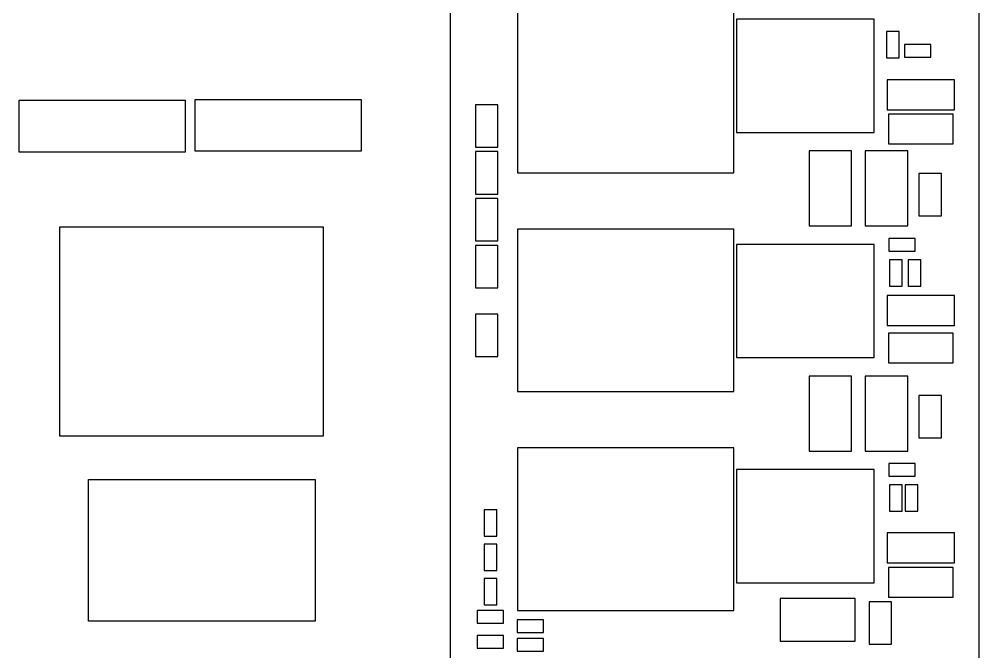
# Model space of a CAD drawing. Header units: millimetres. Extents: x 15 to 418, y 12 to 300.
# Drawn here: x 327.77 to 366.79, y 162.94 to 188.63 of the extents above; entities that cross this region are included whole.
import ezdxf

# ---------------------------------------------------------------- set-up
doc = ezdxf.new("R2010")
doc.units = ezdxf.units.MM
doc.header["$LTSCALE"] = 23.1
doc.layers.get('0').update_dxf_attribs({"linetype": 'CONTINUOUS'})

msp = doc.modelspace()

# ---------------------------------------------------------------- linework, layer by layer
at = {"color": 7, "linetype": 'Continuous'}
for p, q in [((366.786, 195.052), (366.786, 126.372)), ((345.286, 189.522), (345.286, 154.522)), ((348.027, 188.995), (348.027, 182.395)), ((356.827, 182.395), (356.827, 188.995)), ((356.93, 188.63), (356.93, 184.03)), ((362.53, 188.63), (356.93, 188.63)), ((362.53, 184.03), (362.53, 188.63)), ((363.029, 188.136), (363.029, 187.064)), ((363.542, 188.136), (363.029, 188.136)), ((363.542, 187.064), (363.542, 188.136)), ((363.766, 187.603), (363.766, 187.09)), ((364.838, 187.603), (363.766, 187.603)), ((364.838, 187.09), (364.838, 187.603)), ((363.029, 187.064), (363.542, 187.064)), ((363.766, 187.09), (364.838, 187.09)), ((363.057, 186.178), (363.057, 184.959)), ((365.8, 186.178), (363.057, 186.178)), ((365.8, 184.959), (365.8, 186.178)), ((334.916, 183.274), (334.916, 185.374)), ((334.916, 185.374), (341.666, 185.374)), ((341.666, 185.374), (341.666, 183.274)), ((327.766, 183.239), (327.766, 185.339)), ((327.766, 185.339), (334.516, 185.339)), ((334.516, 185.339), (334.516, 183.239)), ((346.319, 185.162), (346.319, 183.435)), ((347.233, 185.162), (346.319, 185.162)), ((347.233, 183.435), (347.233, 185.162)), ((363.057, 184.959), (365.8, 184.959)), ((365.743, 184.774), (363.114, 184.774)), ((363.114, 184.774), (363.114, 183.568)), ((365.743, 183.568), (365.743, 184.774)), ((356.93, 184.03), (362.53, 184.03)), ((346.319, 183.435), (347.233, 183.435)), ((363.114, 183.568), (365.743, 183.568)), ((334.516, 183.239), (327.766, 183.239)), ((341.666, 183.274), (334.916, 183.274)), ((346.319, 183.257), (346.319, 181.53)), ((347.233, 183.257), (346.319, 183.257)), ((347.233, 181.53), (347.233, 183.257)), ((359.882, 183.282), (359.882, 180.234)), ((361.609, 183.282), (359.882, 183.282)), ((361.609, 180.234), (361.609, 183.282)), ((363.895, 183.282), (362.168, 183.282)), ((362.168, 183.282), (362.168, 180.234)), ((363.895, 180.234), (363.895, 183.282)), ((348.027, 182.395), (356.827, 182.395)), ((365.267, 182.368), (364.353, 182.368)), ((364.353, 182.368), (364.353, 180.641)), ((365.267, 180.641), (365.267, 182.368)), ((346.319, 181.53), (347.233, 181.53)), ((346.319, 181.352), (346.319, 179.625)), ((347.233, 181.352), (346.319, 181.352)), ((347.233, 179.625), (347.233, 181.352)), ((364.353, 180.641), (365.267, 180.641)), ((348.027, 180.105), (348.027, 173.505)), ((356.827, 180.105), (348.027, 180.105)), ((356.827, 173.505), (356.827, 180.105)), ((359.882, 180.234), (361.609, 180.234)), ((362.168, 180.234), (363.895, 180.234)), ((346.319, 179.625), (347.233, 179.625)), ((364.203, 179.729), (363.131, 179.729)), ((363.131, 179.729), (363.131, 179.216)), ((364.203, 179.216), (364.203, 179.729)), ((346.319, 179.447), (346.319, 177.72)), ((347.233, 179.447), (346.319, 179.447)), ((347.233, 177.72), (347.233, 179.447)), ((362.53, 179.486), (356.93, 179.486)), ((356.93, 179.486), (356.93, 174.886)), ((362.53, 174.886), (362.53, 179.486)), ((363.131, 179.216), (364.203, 179.216)), ((363.669, 178.865), (363.156, 178.865)), ((363.156, 178.865), (363.156, 177.793)), ((363.669, 177.793), (363.669, 178.865)), ((364.431, 178.865), (363.918, 178.865)), ((363.918, 178.865), (363.918, 177.793)), ((364.431, 177.793), (364.431, 178.865)), ((346.319, 177.72), (347.233, 177.72)), ((363.156, 177.793), (363.669, 177.793)), ((363.918, 177.793), (364.431, 177.793)), ((365.8, 177.415), (363.057, 177.415)), ((363.057, 177.415), (363.057, 176.196)), ((365.8, 176.196), (365.8, 177.415)), ((346.319, 176.653), (346.319, 174.926)), ((347.233, 176.653), (346.319, 176.653)), ((347.233, 174.926), (347.233, 176.653)), ((363.057, 176.196), (365.8, 176.196)), ((365.743, 175.884), (363.114, 175.884)), ((363.114, 175.884), (363.114, 174.678)), ((365.743, 174.678), (365.743, 175.884)), ((346.319, 174.926), (347.233, 174.926)), ((356.93, 174.886), (362.53, 174.886)), ((363.114, 174.678), (365.743, 174.678)), ((361.609, 174.138), (359.882, 174.138)), ((359.882, 174.138), (359.882, 171.09)), ((361.609, 171.09), (361.609, 174.138)), ((363.895, 174.138), (362.168, 174.138)), ((362.168, 174.138), (362.168, 171.09)), ((363.895, 171.09), (363.895, 174.138)), ((348.027, 173.505), (356.827, 173.505)), ((365.267, 173.351), (364.353, 173.351)), ((364.353, 173.351), (364.353, 171.624)), ((365.267, 171.624), (365.267, 173.351)), ((364.353, 171.624), (365.267, 171.624)), ((356.827, 171.215), (348.027, 171.215)), ((348.027, 171.215), (348.027, 164.615)), ((356.827, 164.615), (356.827, 171.215)), ((359.882, 171.09), (361.609, 171.09)), ((362.168, 171.09), (363.895, 171.09)), ((364.203, 170.585), (363.131, 170.585)), ((363.131, 170.585), (363.131, 170.072)), ((364.203, 170.072), (364.203, 170.585)), ((362.53, 170.342), (356.93, 170.342)), ((356.93, 170.342), (356.93, 165.742)), ((362.53, 165.742), (362.53, 170.342)), ((363.131, 170.072), (364.203, 170.072)), ((363.669, 169.721), (363.156, 169.721)), ((363.156, 169.721), (363.156, 168.649)), ((363.669, 168.649), (363.669, 169.721)), ((364.304, 169.721), (363.791, 169.721)), ((363.791, 169.721), (363.791, 168.649)), ((364.304, 168.649), (364.304, 169.721)), ((347.185, 168.705), (346.672, 168.705)), ((346.672, 168.705), (346.672, 167.633)), ((347.185, 167.633), (347.185, 168.705)), ((363.156, 168.649), (363.669, 168.649)), ((363.791, 168.649), (364.304, 168.649)), ((346.672, 167.633), (347.185, 167.633)), ((365.8, 167.763), (363.057, 167.763)), ((363.057, 167.763), (363.057, 166.544)), ((365.8, 166.544), (365.8, 167.763)), ((347.185, 167.308), (346.672, 167.308)), ((346.672, 167.308), (346.672, 166.236)), ((347.185, 166.236), (347.185, 167.308)), ((346.672, 166.236), (347.185, 166.236)), ((363.057, 166.544), (365.8, 166.544)), ((365.743, 166.359), (363.114, 166.359)), ((363.114, 166.359), (363.114, 165.153)), ((365.743, 165.153), (365.743, 166.359)), ((347.185, 165.911), (346.672, 165.911)), ((346.672, 165.911), (346.672, 164.839)), ((347.185, 164.839), (347.185, 165.911)), ((356.93, 165.742), (362.53, 165.742)), ((361.762, 165.096), (358.714, 165.096)), ((358.714, 165.096), (358.714, 163.369)), ((361.762, 163.369), (361.762, 165.096)), ((363.114, 165.153), (365.743, 165.153)), ((346.672, 164.839), (347.185, 164.839)), ((363.235, 164.969), (362.321, 164.969)), ((362.321, 164.969), (362.321, 163.242)), ((363.235, 163.242), (363.235, 164.969)), ((347.464, 164.616), (346.392, 164.616)), ((346.392, 164.616), (346.392, 164.103)), ((347.464, 164.103), (347.464, 164.616)), ((348.027, 164.615), (356.827, 164.615)), ((346.392, 164.103), (347.464, 164.103)), ((349.09, 164.235), (348.018, 164.235)), ((348.018, 164.235), (348.018, 163.722)), ((349.09, 163.722), (349.09, 164.235)), ((347.464, 163.6), (346.392, 163.6)), ((346.392, 163.6), (346.392, 163.087)), ((347.464, 163.087), (347.464, 163.6)), ((348.018, 163.722), (349.09, 163.722)), ((349.09, 163.473), (348.018, 163.473)), ((348.018, 163.473), (348.018, 162.96)), ((349.09, 162.96), (349.09, 163.473)), ((358.714, 163.369), (361.762, 163.369)), ((362.321, 163.242), (363.235, 163.242)), ((346.392, 163.087), (347.464, 163.087)), ((348.018, 162.96), (349.09, 162.96))]:
    msp.add_line(p, q, dxfattribs=at)
at = {"color": 4, "linetype": 'Continuous'}
for p, q in [((329.415, 171.699), (329.415, 180.194)), ((329.415, 180.194), (340.124, 180.194)), ((340.124, 180.194), (340.124, 171.699)), ((340.124, 171.699), (329.415, 171.699)), ((330.583, 164.179), (330.583, 169.935)), ((330.583, 169.935), (339.807, 169.935)), ((339.807, 169.935), (339.807, 164.179)), ((339.807, 164.179), (330.583, 164.179))]:
    msp.add_line(p, q, dxfattribs=at)

doc.saveas('drawing.dxf')
